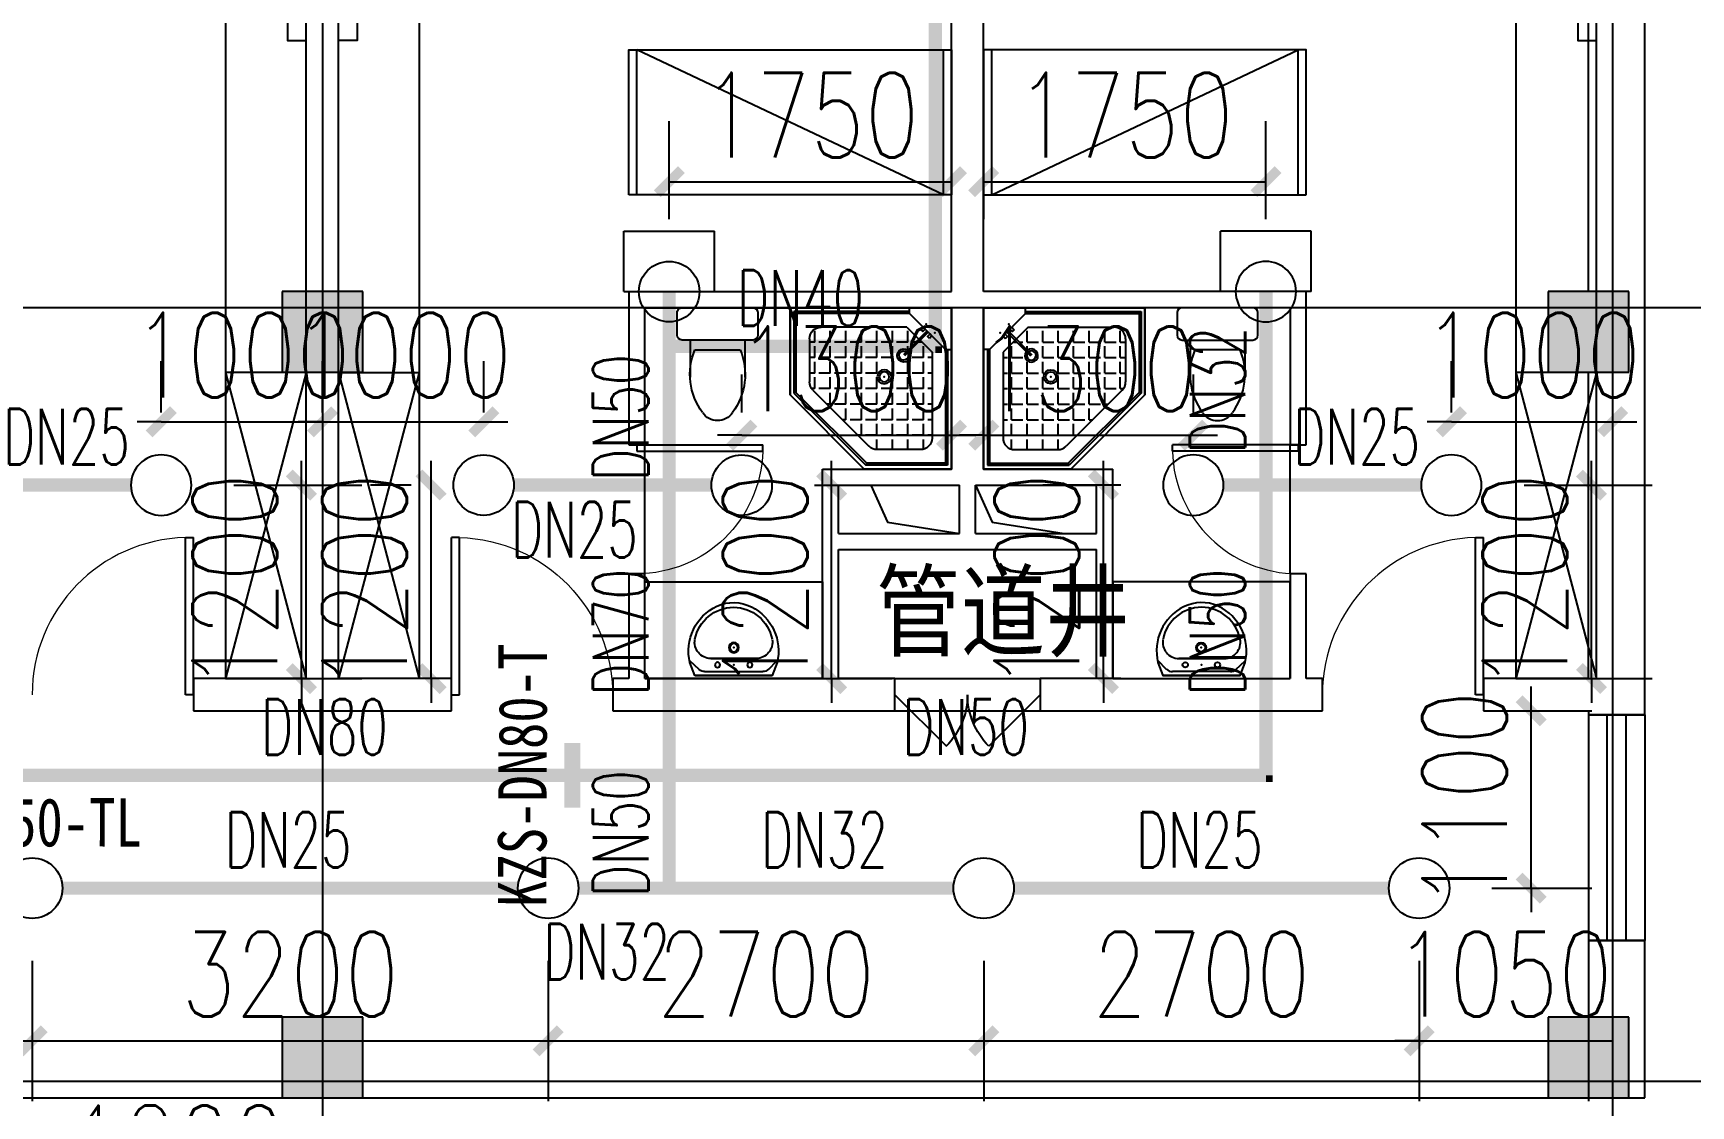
# Model space of a CAD drawing. Extents: x 0 to 2838408, y -923048 to 203859.
# Drawn here: x 2778169 to 2788448, y -341325 to -334672 of the extents above; entities that cross this region are included whole.
import ezdxf
from ezdxf.enums import TextEntityAlignment as Align

# ---------------------------------------------------------------- set-up
doc = ezdxf.new("R2010")
doc.units = 0
doc.header["$LTSCALE"] = 1000
for name, color, linetype in [('A-Fixt', 81, 'Continuous'), ('CLAYER', 7, 'Continuous'), ('COLUMN', 9, 'Continuous'), ('DIM_喷淋', 3, 'Continuous'), ('DOOR_FIRE', 4, 'Continuous'), ('DOTE', 8, 'Continuous'), ('EQUIP_喷头', 7, 'Continuous'), ('fur', 253, 'Continuous'), ('PIPE-喷淋', 6, 'Continuous'), ('PUB_HATCH', 8, 'Continuous'), ('TEXT_喷淋', 7, 'Continuous'), ('TWT_DIM', 3, 'Continuous'), ('WALL', 9, 'Continuous'), ('WINDOW', 4, 'Continuous'), ('XREF', 8, 'Continuous'), ('抗震支吊架', 2, 'Continuous'), ('洁具', 213, 'Continuous')]:
    doc.layers.add(name, color=color, linetype=linetype)
doc.styles.add('_TCH_DIM_T3', font='SIMPLEX', dxfattribs={"width": 0.75, "bigfont": 'HZTXT'})
doc.styles.add('_TWT_PIPEDN', font='SIMPLEX', dxfattribs={"width": 0.8, "height": 2.3, "bigfont": 'HZTXT'})
doc.styles.add('kzcad', font='', dxfattribs={"width": 0.8})
doc.styles.get("Standard").update_dxf_attribs({"font": 'geniso.shx', "bigfont": 'hztxt.shx'})
doc.styles.get('kzcad').set_extended_font_data('SimSun')
doc.dimstyles.new('_TWT_ARCH&&150', dxfattribs={"dimtxt": 525, "dimasz": 150, "dimexe": 375, "dimexo": 450, "dimgap": 150, "dimtad": 1, "dimdec": 0, "dimzin": 0, "dimdsep": 46, "dimtxsty": '_TCH_DIM_T3', "dimblk": 'ARCHTICK', "dimcen": 0.09, "dimclrt": 7, "dimazin": 2, "dimtfac": 1, "dimtdec": 0, "dimtix": 1, "dimtmove": 2, "dimatfit": 3, "dimfxl": 1, "dimtolj": 1, "dimtzin": 0, "dimarcsym": 0})

# ---------------------------------------------------------------- blocks, each defined once
blk = doc.blocks.new('1F平面-CAD导入_dwg_Drawing4_t3_dwg_$plan$00001613-474159-1F-927810-1F')
at = {"layer": '洁具'}
for p, q in [((-30, 250), (-170, 250)), ((-200, 170), (-430, 170)), ((-260, -140), (-260, 140)), ((-200, -170), (-200, -220)), ((-170, -250), (-30, -250))]:
    blk.add_line(p, q, dxfattribs=at)
for points in [[(-200, 220), (-200, 170), (-200, -170), (-430, -170)], [(0, -220), (0, 220)]]:
    blk.add_lwpolyline(points, dxfattribs=at)
for centre, radius, start, end in [((-170, 220), 30, 90, 180), ((-30, 220), 30, 0, 90), ((-413, -227), 398, 67.4505, 126.6381), ((-590, 0), 110, 123.4509, 236.5491), ((-413, 227), 398, 233.3619, 292.5495), ((-170, -220), 30, 180, 270), ((-30, -220), 30, 270, 0)]:
    blk.add_arc(centre, radius, start, end, dxfattribs=at)
blk = doc.blocks.new('$lvtry$00000169')
at = {"color": 0}
for p, q in [((259, -36), (259, 0)), ((259, -36), (36, -259)), ((259, -24), (976, -24)), ((259, -36), (964, -36)), ((964, -36), (976, -24)), ((964, -36), (964, -525)), ((976, -24), (976, -530)), ((276, -120), (120, -276)), ((144, -151), (291, -298)), ((151, -144), (298, -291)), ((270, -213), (270, -143)), ((276, -120), (808, -120)), ((366, -213), (366, -143)), ((462, -213), (462, -143)), ((558, -213), (558, -143)), ((655, -213), (655, -143)), ((751, -213), (751, -143)), ((847, -213), (847, -143)), ((880, -192), (880, -460)), ((36, -259), (0, -259)), ((24, -259), (24, -976)), ((36, -259), (36, -964)), ((120, -276), (120, -808)), ((173, -309), (173, -239)), ((183, -213), (205, -213)), ((220, -213), (243, -213)), ((270, -213), (340, -213)), ((270, -263), (270, -239)), ((366, -213), (436, -213)), ((366, -309), (366, -239)), ((462, -213), (532, -213)), ((462, -309), (462, -239)), ((558, -213), (628, -213)), ((558, -309), (558, -239)), ((655, -213), (725, -213)), ((655, -309), (655, -239)), ((751, -213), (821, -213)), ((751, -309), (751, -239)), ((847, -213), (880, -213)), ((847, -309), (847, -239)), ((120, -309), (147, -309)), ((120, -405), (147, -405)), ((173, -309), (243, -309)), ((173, -405), (173, -335)), ((173, -405), (243, -405)), ((270, -405), (270, -335)), ((270, -405), (340, -405)), ((334, -309), (340, -309)), ((366, -309), (436, -309)), ((366, -405), (366, -335)), ((366, -405), (379, -405)), ((462, -309), (532, -309)), ((462, -405), (462, -335)), ((462, -405), (532, -405)), ((558, -309), (628, -309)), ((558, -405), (558, -335)), ((558, -405), (628, -405)), ((655, -309), (725, -309)), ((655, -405), (655, -335)), ((655, -405), (725, -405)), ((751, -309), (821, -309)), ((751, -405), (751, -335)), ((751, -405), (821, -405)), ((847, -309), (880, -309)), ((847, -405), (847, -335)), ((847, -405), (880, -405)), ((120, -501), (147, -501)), ((173, -501), (173, -431)), ((173, -501), (243, -501)), ((270, -501), (270, -431)), ((270, -501), (340, -501)), ((366, -501), (366, -431)), ((366, -501), (436, -501)), ((462, -501), (462, -431)), ((462, -501), (532, -501)), ((859, -511), (511, -859)), ((558, -501), (558, -431)), ((558, -501), (628, -501)), ((655, -501), (655, -431)), ((655, -501), (725, -501)), ((751, -501), (751, -431)), ((751, -501), (821, -501)), ((847, -501), (847, -431)), ((847, -501), (867, -501)), ((120, -598), (147, -598)), ((173, -598), (173, -528)), ((173, -598), (243, -598)), ((270, -598), (270, -528)), ((270, -598), (340, -598)), ((366, -598), (366, -528)), ((366, -598), (436, -598)), ((462, -598), (462, -528)), ((462, -598), (532, -598)), ((964, -525), (525, -964)), ((976, -530), (530, -976)), ((558, -598), (558, -528)), ((558, -598), (628, -598)), ((655, -598), (655, -528)), ((655, -598), (725, -598)), ((751, -598), (751, -528)), ((751, -598), (773, -598)), ((964, -525), (976, -530)), ((120, -694), (147, -694)), ((173, -694), (173, -624)), ((173, -694), (243, -694)), ((270, -694), (270, -624)), ((270, -694), (340, -694)), ((366, -694), (366, -624)), ((366, -694), (436, -694)), ((462, -694), (462, -624)), ((462, -694), (532, -694)), ((558, -694), (558, -624)), ((558, -694), (628, -694)), ((655, -694), (655, -624)), ((655, -694), (676, -694)), ((120, -790), (147, -790)), ((173, -790), (173, -720)), ((173, -790), (243, -790)), ((173, -878), (173, -816)), ((270, -790), (270, -720)), ((270, -790), (340, -790)), ((270, -880), (270, -816)), ((366, -790), (366, -720)), ((366, -790), (436, -790)), ((366, -880), (366, -816)), ((462, -790), (462, -720)), ((462, -790), (532, -790)), ((462, -880), (462, -816)), ((558, -790), (558, -720)), ((558, -790), (580, -790)), ((192, -880), (460, -880)), ((36, -964), (24, -976)), ((24, -976), (530, -976)), ((36, -964), (525, -964)), ((525, -964), (530, -976))]:
    blk.add_line(p, q, dxfattribs=at)
blk.add_lwpolyline([(0, 0), (0, -1000), (540, -1000), (1000, -540), (1000, 0)], close=True)
for points in [[(0, 0), (0, -1000)], [(0, 0), (1000, 0)], [(1000, 0), (1000, -540)], [(136, -190), (148, -178), (132, -162), (121, -174)], [(190, -136), (178, -148), (162, -132), (174, -121)], [(1000, -540), (540, -1000)], [(0, -1000), (540, -1000)]]:
    blk.add_lwpolyline(points, close=True, dxfattribs=at)
for radius in [43.8, 31.1]:
    blk.add_circle((416, -428), radius, dxfattribs=at)
for centre, radius, start, end in [((808, -192), 72, 0, 90), ((296, -296), 40.6, 142.583, 128.4197), ((296, -296), 28.6, 145.828, 125.6599), ((808, -460), 72, 315, 0), ((192, -808), 72, 180, 270), ((460, -808), 72, 270, 315)]:
    blk.add_arc(centre, radius, start, end, dxfattribs=at)
for p in [(156, -102, 0), (103, -156, 0), (416, -428, 0)]:
    blk.add_point(p, dxfattribs=at)
blk = doc.blocks.new('$lvtry$00000178')
at = {"color": 0}
for p, q in [((-238, 0), (238, 0)), ((-214, -36), (-272, -91)), ((-180, -23), (180, -23)), ((216, -37), (268, -91)), ((-142, -105), (140, -105)), ((140, -105), (-142, -105))]:
    blk.add_line(p, q, dxfattribs=at)
blk.add_lwpolyline([(-104, -430, 0.224698), (110, -425, 0.348046), (269, -79), (239, 0), (-241, 0), (-271, -79, 0.356844)], format="xyb", close=True, dxfattribs=at)
for centre, radius in [((-100, -65), 16.3), ((100, -65), 16.3), ((1, -172), 31.6)]:
    blk.add_circle(centre, radius, dxfattribs=at)
at = {"color": 0, "lineweight": 13}
blk.add_circle((1, -172), 23, dxfattribs=at)
at = {"color": 0}
for centre, radius, start, end in [((-180, -73), 50, 90, 133.181), ((180, -73), 50, 44.5607, 90), ((-142, -205), 100, 90, 190.5602), ((140, -205), 100, 349.4398, 90), ((-1, -179), 243, 190.5602, 349.4398)]:
    blk.add_arc(centre, radius, start, end, dxfattribs=at)
for p in [(0, -65), (1, -172)]:
    blk.add_point(p, dxfattribs=at)
blk = doc.blocks.new('A$C70365C93')
at = {"layer": '洁具'}
blk.add_lwpolyline([(-1900, 2300), (-1900, 1700), (-800, 1700), (-800, 2300)], close=True, dxfattribs=at)
blk.add_blockref('$lvtry$00000178', (-1350, 2280), dxfattribs=at)
at = {"layer": '洁具', "rotation": 180}
blk.add_blockref('$lvtry$00000169', (0, 0), dxfattribs=at)
at = {"layer": '洁具', "extrusion": (0, 0, -1), "xscale": -1, "zscale": -1, "rotation": 90}
blk.add_blockref('1F平面-CAD导入_dwg_Drawing4_t3_dwg_$plan$00001613-474159-1F-927810-1F', (1450, 0), dxfattribs=at)
blk = doc.blocks.new('单人床')
at = {"layer": 'A-Fixt'}
for p, q in [((47774, 13973), (48674, 13973)), ((47774, 12073), (48674, 13973)), ((47774, 12073), (48674, 12073))]:
    blk.add_line(p, q, dxfattribs=at)
blk.add_lwpolyline([(47774, 14023), (48674, 14023), (48674, 12023), (47774, 12023), (47774, 14023)], dxfattribs=at)
blk = doc.blocks.new('宿舍')
at = {"layer": 'A-Fixt'}
for p, q in [((47854, 13802), (48354, 15702)), ((48354, 13802), (47854, 15702)), ((47854, 13802), (48354, 13802))]:
    blk.add_line(p, q, dxfattribs=at)
for points in [[(47854, 8602), (48354, 8602), (48354, 15702), (47854, 15702)], [(47854, 10676), (47970, 10676), (47970, 11743), (47854, 11743)]]:
    blk.add_lwpolyline(points, close=True, dxfattribs=at)
at = {"xscale": -1, "rotation": 90}
blk.add_blockref('单人床', (63677, 60475), dxfattribs=at)
blk = doc.blocks.new('$DorLib2D$00000116')
at = {"color": 0}
for p, q in [((-0.5, 0), (-0.146, 0.354)), ((0.5, 0), (0.146, 0.354))]:
    blk.add_line(p, q, dxfattribs=at)
for centre, start, end in [((-0.5, 0), 0, 45), ((0.5, 0), 135, 180)]:
    blk.add_arc(centre, 0.5, start, end, dxfattribs=at)
blk = doc.blocks.new('$DorLib2D$00000001')
for p, q in [((0.45, 0.975), (0.5, 0.975)), ((0.45, 0), (0.45, 0.975)), ((0.5, 0), (0.5, 0.975)), ((0.5, 0), (0.45, 0))]:
    blk.add_line(p, q)
at = {"lineweight": 13}
blk.add_arc((0.475, 0), 0.975, 91.4693, 180, dxfattribs=at)
blk = doc.blocks.new('$WINLIB2D$00000001')
at = {"color": 0}
for points in [[(-0.5, 0.5), (-0.5, -0.5)], [(-0.5, 0.5), (0.5, 0.5)], [(0.5, -0.5), (0.5, 0.5)], [(0.5, 0.1667), (-0.5, 0.1667)], [(0.5, -0.1667), (-0.5, -0.1667)], [(-0.5, -0.5), (0.5, -0.5)]]:
    blk.add_lwpolyline(points, dxfattribs=at)
blk = doc.blocks.new('2F1')
at = {"layer": 'PUB_HATCH'}
for points in [[(2443666.7, -336275.2), (2443666.7, -336775.2), (2444166.7, -336775.2), (2444166.7, -336275.2)], [(2451516.7, -336275.2), (2451516.7, -336775.2), (2452016.7, -336775.2), (2452016.7, -336275.2)], [(2443666.7, -340775.2), (2443666.7, -341275.2), (2444166.7, -341275.2), (2444166.7, -340775.2)], [(2451516.7, -340775.2), (2451516.7, -341275.2), (2452016.7, -341275.2), (2452016.7, -340775.2)]]:
    blk.add_hatch(color=256, dxfattribs=at).paths.add_polyline_path(points)
for points in [[(2447316.7, -337475.2), (2447420.3, -337705.5), (2447866.7, -337775.2)], [(2447966.7, -337475.2), (2448070.3, -337705.5), (2448516.7, -337775.2)]]:
    blk.add_lwpolyline(points)
at = {"layer": 'COLUMN'}
for p, q in [((2443666.7, -336275.2), (2443666.7, -336775.2)), ((2444166.7, -336275.2), (2443666.7, -336275.2)), ((2444166.7, -336775.2), (2444166.7, -336275.2)), ((2451516.7, -336275.2), (2451516.7, -336775.2)), ((2452016.7, -336275.2), (2451516.7, -336275.2)), ((2452016.7, -336775.2), (2452016.7, -336275.2)), ((2443666.7, -336775.2), (2444166.7, -336775.2)), ((2451516.7, -336775.2), (2452016.7, -336775.2)), ((2443666.7, -340775.2), (2443666.7, -341275.2)), ((2444166.7, -340775.2), (2443666.7, -340775.2)), ((2444166.7, -341275.2), (2444166.7, -340775.2)), ((2451516.7, -340775.2), (2451516.7, -341275.2)), ((2452016.7, -340775.2), (2451516.7, -340775.2)), ((2452016.7, -341275.2), (2452016.7, -340775.2)), ((2443666.7, -341275.2), (2444166.7, -341275.2)), ((2451516.7, -341275.2), (2452016.7, -341275.2))]:
    blk.add_line(p, q, dxfattribs=at)
at = {"layer": 'DOOR_FIRE'}
for p, q in [((2447466.7, -338675.2), (2448366.7, -338675.2)), ((2447466.7, -338875.2), (2448366.7, -338875.2))]:
    blk.add_line(p, q, dxfattribs=at)
at = {"layer": 'DOTE'}
for p, q in [((2443916.7, -327575.2), (2443916.7, -410775.2)), ((2451916.7, -327575.2), (2451916.7, -410775.2)), ((2453916.7, -336375.2), (2343216.7, -336375.2)), ((2453916.7, -341175.2), (2343216.7, -341175.2))]:
    blk.add_line(p, q, dxfattribs=at)
at = {"layer": 'fur'}
blk.add_line((2440116.7, -341275.2), (2451516.7, -341275.2), dxfattribs=at)
at = {"layer": 'WALL'}
for p, q in [((2452116.7, -336525.2), (2452116.7, -331175.2)), ((2447816.7, -336275.2), (2447816.7, -331325.2)), ((2448016.7, -336275.2), (2448016.7, -331325.2)), ((2443816.7, -336275.2), (2443816.7, -331575.2)), ((2444016.7, -336275.2), (2444016.7, -331575.2)), ((2451766.7, -336275.2), (2451766.7, -331575.2)), ((2445816.7, -336275.2), (2447816.7, -336275.2)), ((2445816.7, -336275.2), (2445816.7, -337225.2)), ((2450016.7, -336275.2), (2448016.7, -336275.2)), ((2450016.7, -337225.2), (2450016.7, -336275.2)), ((2445916.7, -336375.2), (2447816.7, -336375.2)), ((2445916.7, -337225.2), (2445916.7, -336375.2)), ((2447816.7, -337375.2), (2447816.7, -336375.2)), ((2448016.7, -337375.2), (2448016.7, -336375.2)), ((2449916.7, -336375.2), (2448016.7, -336375.2)), ((2449916.7, -336375.2), (2449916.7, -337225.2)), ((2452116.7, -338775.2), (2452116.7, -336525.2)), ((2443816.7, -338675.2), (2443816.7, -336775.2)), ((2444016.7, -338675.2), (2444016.7, -336775.2)), ((2451766.7, -338675.2), (2451766.7, -336775.2)), ((2445816.7, -337225.2), (2445916.7, -337225.2)), ((2449916.7, -337225.2), (2450016.7, -337225.2)), ((2447016.7, -337375.2), (2447816.7, -337375.2)), ((2447016.7, -337875.2), (2447016.7, -337375.2)), ((2448016.7, -337375.2), (2448816.7, -337375.2)), ((2448816.7, -337875.2), (2448816.7, -337375.2)), ((2447116.7, -337475.2), (2447866.7, -337475.2)), ((2447116.7, -337775.2), (2447116.7, -337475.2)), ((2447866.7, -337775.2), (2447866.7, -337475.2)), ((2447966.7, -337475.2), (2448716.7, -337475.2)), ((2447966.7, -337775.2), (2447966.7, -337475.2)), ((2448716.7, -337775.2), (2448716.7, -337475.2)), ((2447116.7, -337775.2), (2447866.7, -337775.2)), ((2447966.7, -337775.2), (2448716.7, -337775.2)), ((2447016.7, -338675.2), (2447016.7, -337875.2)), ((2447116.7, -337875.2), (2447916.7, -337875.2)), ((2447116.7, -338675.2), (2447116.7, -337875.2)), ((2447916.7, -337875.2), (2448716.7, -337875.2)), ((2448716.7, -338675.2), (2448716.7, -337875.2)), ((2448816.7, -338675.2), (2448816.7, -337875.2)), ((2445916.7, -338025.2), (2445816.7, -338025.2)), ((2445816.7, -338025.2), (2445816.7, -338675.2)), ((2445916.7, -338675.2), (2445916.7, -338025.2)), ((2450016.7, -338025.2), (2449916.7, -338025.2)), ((2449916.7, -338025.2), (2449916.7, -338675.2)), ((2450016.7, -338675.2), (2450016.7, -338025.2)), ((2443816.7, -338675.2), (2443116.7, -338675.2)), ((2443116.7, -338675.2), (2443116.7, -338875.2)), ((2444716.7, -338675.2), (2444016.7, -338675.2)), ((2444716.7, -338875.2), (2444716.7, -338675.2)), ((2445816.7, -338675.2), (2445716.7, -338675.2)), ((2445716.7, -338675.2), (2445716.7, -338875.2)), ((2445916.7, -338675.2), (2447016.7, -338675.2)), ((2447466.7, -338675.2), (2447116.7, -338675.2)), ((2447466.7, -338875.2), (2447466.7, -338675.2)), ((2448716.7, -338675.2), (2448366.7, -338675.2)), ((2448366.7, -338675.2), (2448366.7, -338875.2)), ((2448816.7, -338675.2), (2449916.7, -338675.2)), ((2450116.7, -338675.2), (2450016.7, -338675.2)), ((2450116.7, -338875.2), (2450116.7, -338675.2)), ((2451766.7, -338675.2), (2451116.7, -338675.2)), ((2451116.7, -338675.2), (2451116.7, -338875.2)), ((2452116.7, -338900.2), (2452116.7, -338775.2)), ((2443116.7, -338875.2), (2443916.7, -338875.2)), ((2443916.7, -338875.2), (2444716.7, -338875.2)), ((2445716.7, -338875.2), (2445816.7, -338875.2)), ((2445816.7, -338875.2), (2447016.7, -338875.2)), ((2447016.7, -338875.2), (2447466.7, -338875.2)), ((2448366.7, -338875.2), (2448816.7, -338875.2)), ((2448816.7, -338875.2), (2450016.7, -338875.2)), ((2450016.7, -338875.2), (2450116.7, -338875.2)), ((2451116.7, -338875.2), (2451766.7, -338875.2)), ((2451766.7, -338875.2), (2451766.7, -338900.2)), ((2451766.7, -338900.2), (2452116.7, -338900.2)), ((2452116.7, -340300.2), (2451766.7, -340300.2)), ((2451766.7, -340300.2), (2451766.7, -340775.2)), ((2452116.7, -341275.2), (2452116.7, -340300.2)), ((2452016.7, -341275.2), (2452116.7, -341275.2))]:
    blk.add_line(p, q, dxfattribs=at)
at = {"layer": 'WINDOW'}
for p, q in [((2445916.7, -338025.2), (2445916.7, -337225.2)), ((2449916.7, -338025.2), (2449916.7, -337225.2))]:
    blk.add_line(p, q, dxfattribs=at)
at = {"rotation": 180}
for name, p in [('宿舍', (2491670.6, -322973.6)), ('宿舍', (2499670.6, -322973.6)), ('A$C70365C93', (2448016.7, -336375.2))]:
    blk.add_blockref(name, p, dxfattribs=at)
at = {"xscale": -1, "rotation": 180}
for name, p in [('宿舍', (2396162.9, -322973.6)), ('A$C70365C93', (2447816.7, -336375.2))]:
    blk.add_blockref(name, p, dxfattribs=at)
at = {"layer": 'DOOR_FIRE', "xscale": 900, "yscale": -900, "zscale": 200}
blk.add_blockref('$DorLib2D$00000116', (2447916.7, -338775.2), dxfattribs=at)
at = {"layer": 'WINDOW'}
for name, p, xscale, yscale, zscale, rotation in [('$DorLib2D$00000001', (2445866.7, -337625.2), 800, -800, 800, 90), ('$DorLib2D$00000001', (2449966.7, -337625.2), 800, 800, 800, 90), ('$WINLIB2D$00000001', (2451941.7, -339600.2), -1400, -350, -1400, 90.00000000000551)]:
    blk.add_blockref(name, p, dxfattribs=dict(at, xscale=xscale, yscale=yscale, zscale=zscale, rotation=rotation))
at = {"layer": 'WINDOW', "yscale": 1000}
for p, xscale, zscale in [((2442616.7, -338775.2), 1000, 1000), ((2445216.7, -338775.2), -1000, -1000), ((2450616.7, -338775.2), 1000, 1000)]:
    blk.add_blockref('$DorLib2D$00000001', p, dxfattribs=dict(at, xscale=xscale, zscale=zscale))
at = {"layer": 'CLAYER'}
blk.add_text('管道井', height=525, dxfattribs=at).set_placement((2447349.1, -338538.2))
blk = doc.blocks.new('_ArchTick')
at = {"color": 0, "linetype": 'ByBlock', "const_width": 0.4}
blk.add_lwpolyline([(-0.5, -0.5), (0.5, 0.5)], dxfattribs=at)
blk = doc.blocks.new('*D1792')
at = {"layer": 'Defpoints', "color": 0, "linetype": 'ByBlock', "transparency": 16777216}
for p in [(2779963, -337082), (2778963, -337475), (2779963, -337475)]:
    blk.add_point(p, dxfattribs=at)
at = {"layer": 'TWT_DIM', "color": 0, "linetype": 'ByBlock', "lineweight": -2, "transparency": 16777216}
for p, q in [((2778963, -337025), (2778963, -336707)), ((2779963, -337025), (2779963, -336707)), ((2778963, -337082), (2778813, -337082)), ((2778963, -337082), (2779963, -337082)), ((2779963, -337082), (2780113, -337082))]:
    blk.add_line(p, q, dxfattribs=at)
at = {"layer": 'TWT_DIM', "color": 0, "linetype": 'ByBlock', "lineweight": -2, "transparency": 16777216, "xscale": 150, "yscale": 150, "zscale": 150}
blk.add_blockref('_ArchTick', (2778963, -337082), dxfattribs=at)
at = {"layer": 'TWT_DIM', "color": 0, "linetype": 'ByBlock', "lineweight": -2, "transparency": 16777216, "xscale": 150, "yscale": 150, "zscale": 150, "rotation": 180}
blk.add_blockref('_ArchTick', (2779963, -337082), dxfattribs=at)
at = {"layer": 'TWT_DIM', "color": 7, "linetype": 'ByBlock', "transparency": 16777216, "insert": (2779463, -336669), "char_height": 525, "attachment_point": 5, "style": '_TCH_DIM_T3'}
blk.add_mtext('\\A1;1000', dxfattribs=at)
blk = doc.blocks.new('*D1794')
at = {"layer": 'Defpoints', "color": 0, "linetype": 'ByBlock', "transparency": 16777216}
for p in [(2778963, -337475), (2779832, -337475), (2778963, -338675)]:
    blk.add_point(p, dxfattribs=at)
at = {"layer": 'TWT_DIM', "color": 0, "linetype": 'ByBlock', "lineweight": -2, "transparency": 16777216}
for p, q in [((2779832, -337475), (2779832, -337325)), ((2779413, -337475), (2780207, -337475)), ((2779832, -338675), (2779832, -337475)), ((2779413, -338675), (2780207, -338675)), ((2779832, -338675), (2779832, -338825))]:
    blk.add_line(p, q, dxfattribs=at)
at = {"layer": 'TWT_DIM', "color": 0, "linetype": 'ByBlock', "lineweight": -2, "transparency": 16777216, "xscale": 150, "yscale": 150, "zscale": 150}
for p, rotation in [((2779832, -337475), 270), ((2779832, -338675), 90)]:
    blk.add_blockref('_ArchTick', p, dxfattribs=dict(at, rotation=rotation))
at = {"layer": 'TWT_DIM', "color": 7, "linetype": 'ByBlock', "transparency": 16777216, "insert": (2779419, -338075), "char_height": 525, "attachment_point": 5, "rotation": 90, "style": '_TCH_DIM_T3'}
blk.add_mtext('\\A1;1200', dxfattribs=at)
blk = doc.blocks.new('*D1804')
at = {"layer": 'Defpoints', "color": 0, "linetype": 'ByBlock', "transparency": 16777216}
for p in [(2785363, -337165), (2784063, -337475), (2785363, -337475)]:
    blk.add_point(p, dxfattribs=at)
at = {"layer": 'TWT_DIM', "color": 0, "linetype": 'ByBlock', "lineweight": -2, "transparency": 16777216}
for p, q in [((2784063, -337025), (2784063, -336790)), ((2785363, -337025), (2785363, -336790)), ((2784063, -337165), (2783913, -337165)), ((2784063, -337165), (2785363, -337165)), ((2785363, -337165), (2785513, -337165))]:
    blk.add_line(p, q, dxfattribs=at)
at = {"layer": 'TWT_DIM', "color": 0, "linetype": 'ByBlock', "lineweight": -2, "transparency": 16777216, "xscale": 150, "yscale": 150, "zscale": 150}
blk.add_blockref('_ArchTick', (2784063, -337165), dxfattribs=at)
at = {"layer": 'TWT_DIM', "color": 0, "linetype": 'ByBlock', "lineweight": -2, "transparency": 16777216, "xscale": 150, "yscale": 150, "zscale": 150, "rotation": 180}
blk.add_blockref('_ArchTick', (2785363, -337165), dxfattribs=at)
at = {"layer": 'TWT_DIM', "color": 7, "linetype": 'ByBlock', "transparency": 16777216, "insert": (2784713, -336753), "char_height": 525, "attachment_point": 5, "style": '_TCH_DIM_T3'}
blk.add_mtext('\\A1;1300', dxfattribs=at)
blk = doc.blocks.new('*D1805')
at = {"layer": 'Defpoints', "color": 0, "linetype": 'ByBlock', "transparency": 16777216}
for p in [(2783863, -337165), (2782563, -337475), (2783863, -337475)]:
    blk.add_point(p, dxfattribs=at)
at = {"layer": 'TWT_DIM', "color": 0, "linetype": 'ByBlock', "lineweight": -2, "transparency": 16777216}
for p, q in [((2782563, -337025), (2782563, -336790)), ((2783863, -337025), (2783863, -336790)), ((2782563, -337165), (2782413, -337165)), ((2782563, -337165), (2783863, -337165)), ((2783863, -337165), (2784013, -337165))]:
    blk.add_line(p, q, dxfattribs=at)
at = {"layer": 'TWT_DIM', "color": 0, "linetype": 'ByBlock', "lineweight": -2, "transparency": 16777216, "xscale": 150, "yscale": 150, "zscale": 150}
blk.add_blockref('_ArchTick', (2782563, -337165), dxfattribs=at)
at = {"layer": 'TWT_DIM', "color": 0, "linetype": 'ByBlock', "lineweight": -2, "transparency": 16777216, "xscale": 150, "yscale": 150, "zscale": 150, "rotation": 180}
blk.add_blockref('_ArchTick', (2783863, -337165), dxfattribs=at)
at = {"layer": 'TWT_DIM', "color": 7, "linetype": 'ByBlock', "transparency": 16777216, "insert": (2783213, -336753), "char_height": 525, "attachment_point": 5, "style": '_TCH_DIM_T3'}
blk.add_mtext('\\A1;1300', dxfattribs=at)
blk = doc.blocks.new('*D1808')
at = {"layer": 'Defpoints', "color": 0, "linetype": 'ByBlock', "transparency": 16777216}
for p in [(2785813, -335593), (2784063, -336275), (2785813, -336275)]:
    blk.add_point(p, dxfattribs=at)
at = {"layer": 'TWT_DIM', "color": 0, "linetype": 'ByBlock', "lineweight": -2, "transparency": 16777216}
for p, q in [((2784063, -335825), (2784063, -335218)), ((2785813, -335825), (2785813, -335218)), ((2784063, -335593), (2785813, -335593))]:
    blk.add_line(p, q, dxfattribs=at)
at = {"layer": 'TWT_DIM', "color": 0, "linetype": 'ByBlock', "lineweight": -2, "transparency": 16777216, "xscale": 150, "yscale": 150, "zscale": 150, "rotation": 180}
blk.add_blockref('_ArchTick', (2784063, -335593), dxfattribs=at)
at = {"layer": 'TWT_DIM', "color": 0, "linetype": 'ByBlock', "lineweight": -2, "transparency": 16777216, "xscale": 150, "yscale": 150, "zscale": 150}
blk.add_blockref('_ArchTick', (2785813, -335593), dxfattribs=at)
at = {"layer": 'TWT_DIM', "color": 7, "linetype": 'ByBlock', "transparency": 16777216, "insert": (2784938, -335180), "char_height": 525, "attachment_point": 5, "style": '_TCH_DIM_T3'}
blk.add_mtext('\\A1;1750', dxfattribs=at)
blk = doc.blocks.new('*D1809')
at = {"layer": 'Defpoints', "color": 0, "linetype": 'ByBlock', "transparency": 16777216}
for p in [(2787963, -337082), (2786963, -337475), (2787963, -337475)]:
    blk.add_point(p, dxfattribs=at)
at = {"layer": 'TWT_DIM', "color": 0, "linetype": 'ByBlock', "lineweight": -2, "transparency": 16777216}
for p, q in [((2786963, -337025), (2786963, -336707)), ((2787963, -337025), (2787963, -336707)), ((2786963, -337082), (2786813, -337082)), ((2786963, -337082), (2787963, -337082)), ((2787963, -337082), (2788113, -337082))]:
    blk.add_line(p, q, dxfattribs=at)
at = {"layer": 'TWT_DIM', "color": 0, "linetype": 'ByBlock', "lineweight": -2, "transparency": 16777216, "xscale": 150, "yscale": 150, "zscale": 150}
blk.add_blockref('_ArchTick', (2786963, -337082), dxfattribs=at)
at = {"layer": 'TWT_DIM', "color": 0, "linetype": 'ByBlock', "lineweight": -2, "transparency": 16777216, "xscale": 150, "yscale": 150, "zscale": 150, "rotation": 180}
blk.add_blockref('_ArchTick', (2787963, -337082), dxfattribs=at)
at = {"layer": 'TWT_DIM', "color": 7, "linetype": 'ByBlock', "transparency": 16777216, "insert": (2787463, -336669), "char_height": 525, "attachment_point": 5, "style": '_TCH_DIM_T3'}
blk.add_mtext('\\A1;1000', dxfattribs=at)
blk = doc.blocks.new('*D1810')
at = {"layer": 'Defpoints', "color": 0, "linetype": 'ByBlock', "transparency": 16777216}
for p in [(2784805, -337475), (2785363, -337475), (2785363, -338675)]:
    blk.add_point(p, dxfattribs=at)
at = {"layer": 'TWT_DIM', "color": 0, "linetype": 'ByBlock', "lineweight": -2, "transparency": 16777216}
for p, q in [((2784805, -337475), (2784805, -337325)), ((2784913, -337475), (2784430, -337475)), ((2784805, -338675), (2784805, -337475)), ((2784913, -338675), (2784430, -338675)), ((2784805, -338675), (2784805, -338825))]:
    blk.add_line(p, q, dxfattribs=at)
at = {"layer": 'TWT_DIM', "color": 0, "linetype": 'ByBlock', "lineweight": -2, "transparency": 16777216, "xscale": 150, "yscale": 150, "zscale": 150}
for p, rotation in [((2784805, -337475), 270), ((2784805, -338675), 90)]:
    blk.add_blockref('_ArchTick', p, dxfattribs=dict(at, rotation=rotation))
at = {"layer": 'TWT_DIM', "color": 7, "linetype": 'ByBlock', "transparency": 16777216, "insert": (2784392, -338075), "char_height": 525, "attachment_point": 5, "rotation": 90, "style": '_TCH_DIM_T3'}
blk.add_mtext('\\A1;1200', dxfattribs=at)
blk = doc.blocks.new('*D1811')
at = {"layer": 'Defpoints', "color": 0, "linetype": 'ByBlock', "transparency": 16777216}
for p in [(2786963, -337475), (2787832, -337475), (2786963, -338675)]:
    blk.add_point(p, dxfattribs=at)
at = {"layer": 'TWT_DIM', "color": 0, "linetype": 'ByBlock', "lineweight": -2, "transparency": 16777216}
for p, q in [((2787832, -337475), (2787832, -337325)), ((2787413, -337475), (2788207, -337475)), ((2787832, -338675), (2787832, -337475)), ((2787413, -338675), (2788207, -338675)), ((2787832, -338675), (2787832, -338825))]:
    blk.add_line(p, q, dxfattribs=at)
at = {"layer": 'TWT_DIM', "color": 0, "linetype": 'ByBlock', "lineweight": -2, "transparency": 16777216, "xscale": 150, "yscale": 150, "zscale": 150}
for p, rotation in [((2787832, -337475), 270), ((2787832, -338675), 90)]:
    blk.add_blockref('_ArchTick', p, dxfattribs=dict(at, rotation=rotation))
at = {"layer": 'TWT_DIM', "color": 7, "linetype": 'ByBlock', "transparency": 16777216, "insert": (2787419, -338075), "char_height": 525, "attachment_point": 5, "rotation": 90, "style": '_TCH_DIM_T3'}
blk.add_mtext('\\A1;1200', dxfattribs=at)
blk = doc.blocks.new('*D1812')
at = {"layer": 'Defpoints', "color": 0, "linetype": 'ByBlock', "transparency": 16777216}
for p in [(2783863, -335593), (2782113, -336275), (2783863, -336275)]:
    blk.add_point(p, dxfattribs=at)
at = {"layer": 'TWT_DIM', "color": 0, "linetype": 'ByBlock', "lineweight": -2, "transparency": 16777216}
for p, q in [((2782113, -335825), (2782113, -335218)), ((2783863, -335825), (2783863, -335218)), ((2782113, -335593), (2783863, -335593))]:
    blk.add_line(p, q, dxfattribs=at)
at = {"layer": 'TWT_DIM', "color": 0, "linetype": 'ByBlock', "lineweight": -2, "transparency": 16777216, "xscale": 150, "yscale": 150, "zscale": 150, "rotation": 180}
blk.add_blockref('_ArchTick', (2782113, -335593), dxfattribs=at)
at = {"layer": 'TWT_DIM', "color": 0, "linetype": 'ByBlock', "lineweight": -2, "transparency": 16777216, "xscale": 150, "yscale": 150, "zscale": 150}
blk.add_blockref('_ArchTick', (2783863, -335593), dxfattribs=at)
at = {"layer": 'TWT_DIM', "color": 7, "linetype": 'ByBlock', "transparency": 16777216, "insert": (2782988, -335180), "char_height": 525, "attachment_point": 5, "style": '_TCH_DIM_T3'}
blk.add_mtext('\\A1;1750', dxfattribs=at)
blk = doc.blocks.new('*D1813')
at = {"layer": 'Defpoints', "color": 0, "linetype": 'ByBlock', "transparency": 16777216}
for p in [(2780963, -337082), (2779963, -337475), (2780963, -337475)]:
    blk.add_point(p, dxfattribs=at)
at = {"layer": 'TWT_DIM', "color": 0, "linetype": 'ByBlock', "lineweight": -2, "transparency": 16777216}
for p, q in [((2779963, -337025), (2779963, -336707)), ((2780963, -337025), (2780963, -336707)), ((2779963, -337082), (2779813, -337082)), ((2779963, -337082), (2780963, -337082)), ((2780963, -337082), (2781113, -337082))]:
    blk.add_line(p, q, dxfattribs=at)
at = {"layer": 'TWT_DIM', "color": 0, "linetype": 'ByBlock', "lineweight": -2, "transparency": 16777216, "xscale": 150, "yscale": 150, "zscale": 150}
blk.add_blockref('_ArchTick', (2779963, -337082), dxfattribs=at)
at = {"layer": 'TWT_DIM', "color": 0, "linetype": 'ByBlock', "lineweight": -2, "transparency": 16777216, "xscale": 150, "yscale": 150, "zscale": 150, "rotation": 180}
blk.add_blockref('_ArchTick', (2780963, -337082), dxfattribs=at)
at = {"layer": 'TWT_DIM', "color": 7, "linetype": 'ByBlock', "transparency": 16777216, "insert": (2780463, -336669), "char_height": 525, "attachment_point": 5, "style": '_TCH_DIM_T3'}
blk.add_mtext('\\A1;1000', dxfattribs=at)
blk = doc.blocks.new('*D1814')
at = {"layer": 'Defpoints', "color": 0, "linetype": 'ByBlock', "transparency": 16777216}
for p in [(2782563, -337475), (2783120, -337475), (2782563, -338675)]:
    blk.add_point(p, dxfattribs=at)
at = {"layer": 'TWT_DIM', "color": 0, "linetype": 'ByBlock', "lineweight": -2, "transparency": 16777216}
for p, q in [((2783120, -337475), (2783120, -337325)), ((2783013, -337475), (2783495, -337475)), ((2783120, -338675), (2783120, -337475)), ((2783013, -338675), (2783495, -338675)), ((2783120, -338675), (2783120, -338825))]:
    blk.add_line(p, q, dxfattribs=at)
at = {"layer": 'TWT_DIM', "color": 0, "linetype": 'ByBlock', "lineweight": -2, "transparency": 16777216, "xscale": 150, "yscale": 150, "zscale": 150}
for p, rotation in [((2783120, -337475), 270), ((2783120, -338675), 90)]:
    blk.add_blockref('_ArchTick', p, dxfattribs=dict(at, rotation=rotation))
at = {"layer": 'TWT_DIM', "color": 7, "linetype": 'ByBlock', "transparency": 16777216, "insert": (2782708, -338075), "char_height": 525, "attachment_point": 5, "rotation": 90, "style": '_TCH_DIM_T3'}
blk.add_mtext('\\A1;1200', dxfattribs=at)
blk = doc.blocks.new('*D1815')
at = {"layer": 'Defpoints', "color": 0, "linetype": 'ByBlock', "transparency": 16777216}
for p in [(2780636, -337475), (2780963, -337475), (2780963, -338675)]:
    blk.add_point(p, dxfattribs=at)
at = {"layer": 'TWT_DIM', "color": 0, "linetype": 'ByBlock', "lineweight": -2, "transparency": 16777216}
for p, q in [((2780636, -337475), (2780636, -337325)), ((2780513, -337475), (2780261, -337475)), ((2780636, -338675), (2780636, -337475)), ((2780513, -338675), (2780261, -338675)), ((2780636, -338675), (2780636, -338825))]:
    blk.add_line(p, q, dxfattribs=at)
at = {"layer": 'TWT_DIM', "color": 0, "linetype": 'ByBlock', "lineweight": -2, "transparency": 16777216, "xscale": 150, "yscale": 150, "zscale": 150}
for p, rotation in [((2780636, -337475), 270), ((2780636, -338675), 90)]:
    blk.add_blockref('_ArchTick', p, dxfattribs=dict(at, rotation=rotation))
at = {"layer": 'TWT_DIM', "color": 7, "linetype": 'ByBlock', "transparency": 16777216, "insert": (2780224, -338075), "char_height": 525, "attachment_point": 5, "rotation": 90, "style": '_TCH_DIM_T3'}
blk.add_mtext('\\A1;1200', dxfattribs=at)
blk = doc.blocks.new('*D2002')
at = {"layer": 'Defpoints', "color": 0, "linetype": 'ByBlock', "transparency": 16777216}
for p in [(2786763, -338875), (2787458, -338875), (2786763, -339975)]:
    blk.add_point(p, dxfattribs=at)
at = {"layer": 'TWT_DIM', "color": 0, "linetype": 'ByBlock', "lineweight": -2, "transparency": 16777216}
for p, q in [((2787458, -338875), (2787458, -338725)), ((2787213, -338875), (2787833, -338875)), ((2787458, -339975), (2787458, -338875)), ((2787213, -339975), (2787833, -339975)), ((2787458, -339975), (2787458, -340125))]:
    blk.add_line(p, q, dxfattribs=at)
at = {"layer": 'TWT_DIM', "color": 0, "linetype": 'ByBlock', "lineweight": -2, "transparency": 16777216, "xscale": 150, "yscale": 150, "zscale": 150}
for p, rotation in [((2787458, -338875), 270), ((2787458, -339975), 90)]:
    blk.add_blockref('_ArchTick', p, dxfattribs=dict(at, rotation=rotation))
at = {"layer": 'TWT_DIM', "color": 7, "linetype": 'ByBlock', "transparency": 16777216, "insert": (2787045, -339425), "char_height": 525, "attachment_point": 5, "rotation": 90, "style": '_TCH_DIM_T3'}
blk.add_mtext('\\A1;1100', dxfattribs=at)
blk = doc.blocks.new('*D2003')
at = {"layer": 'Defpoints', "color": 0, "linetype": 'ByBlock', "transparency": 16777216}
for p in [(2786763, -339975), (2787813, -339975), (2787813, -340922)]:
    blk.add_point(p, dxfattribs=at)
at = {"layer": 'DIM_喷淋', "color": 0, "linetype": 'ByBlock', "lineweight": -2, "transparency": 16777216}
for p, q in [((2786763, -340425), (2786763, -341297)), ((2787813, -340425), (2787813, -341297)), ((2786763, -340922), (2786613, -340922)), ((2786763, -340922), (2787813, -340922)), ((2787813, -340922), (2787963, -340922))]:
    blk.add_line(p, q, dxfattribs=at)
at = {"layer": 'DIM_喷淋', "color": 0, "linetype": 'ByBlock', "lineweight": -2, "transparency": 16777216, "xscale": 150, "yscale": 150, "zscale": 150}
blk.add_blockref('_ArchTick', (2786763, -340922), dxfattribs=at)
at = {"layer": 'DIM_喷淋', "color": 0, "linetype": 'ByBlock', "lineweight": -2, "transparency": 16777216, "xscale": 150, "yscale": 150, "zscale": 150, "rotation": 180}
blk.add_blockref('_ArchTick', (2787813, -340922), dxfattribs=at)
at = {"layer": 'DIM_喷淋', "color": 7, "linetype": 'ByBlock', "transparency": 16777216, "insert": (2787288, -340509), "char_height": 525, "attachment_point": 5, "style": '_TCH_DIM_T3'}
blk.add_mtext('\\A1;1050', dxfattribs=at)
blk = doc.blocks.new('*D2004')
at = {"layer": 'Defpoints', "color": 0, "linetype": 'ByBlock', "transparency": 16777216}
for p in [(2784063, -339975), (2786763, -339975), (2786763, -340922)]:
    blk.add_point(p, dxfattribs=at)
at = {"layer": 'DIM_喷淋', "color": 0, "linetype": 'ByBlock', "lineweight": -2, "transparency": 16777216}
for p, q in [((2784063, -340425), (2784063, -341297)), ((2786763, -340425), (2786763, -341297)), ((2784063, -340922), (2786763, -340922))]:
    blk.add_line(p, q, dxfattribs=at)
at = {"layer": 'DIM_喷淋', "color": 0, "linetype": 'ByBlock', "lineweight": -2, "transparency": 16777216, "xscale": 150, "yscale": 150, "zscale": 150, "rotation": 180}
blk.add_blockref('_ArchTick', (2784063, -340922), dxfattribs=at)
at = {"layer": 'DIM_喷淋', "color": 0, "linetype": 'ByBlock', "lineweight": -2, "transparency": 16777216, "xscale": 150, "yscale": 150, "zscale": 150}
blk.add_blockref('_ArchTick', (2786763, -340922), dxfattribs=at)
at = {"layer": 'DIM_喷淋', "color": 7, "linetype": 'ByBlock', "transparency": 16777216, "insert": (2785413, -340509), "char_height": 525, "attachment_point": 5, "style": '_TCH_DIM_T3'}
blk.add_mtext('\\A1;2700', dxfattribs=at)
blk = doc.blocks.new('*D2005')
at = {"layer": 'Defpoints', "color": 0, "linetype": 'ByBlock', "transparency": 16777216}
for p in [(2781363, -339975), (2784063, -339975), (2784063, -340922)]:
    blk.add_point(p, dxfattribs=at)
at = {"layer": 'DIM_喷淋', "color": 0, "linetype": 'ByBlock', "lineweight": -2, "transparency": 16777216}
for p, q in [((2781363, -340425), (2781363, -341297)), ((2784063, -340425), (2784063, -341297)), ((2781363, -340922), (2784063, -340922))]:
    blk.add_line(p, q, dxfattribs=at)
at = {"layer": 'DIM_喷淋', "color": 0, "linetype": 'ByBlock', "lineweight": -2, "transparency": 16777216, "xscale": 150, "yscale": 150, "zscale": 150, "rotation": 180}
blk.add_blockref('_ArchTick', (2781363, -340922), dxfattribs=at)
at = {"layer": 'DIM_喷淋', "color": 0, "linetype": 'ByBlock', "lineweight": -2, "transparency": 16777216, "xscale": 150, "yscale": 150, "zscale": 150}
blk.add_blockref('_ArchTick', (2784063, -340922), dxfattribs=at)
at = {"layer": 'DIM_喷淋', "color": 7, "linetype": 'ByBlock', "transparency": 16777216, "insert": (2782713, -340509), "char_height": 525, "attachment_point": 5, "style": '_TCH_DIM_T3'}
blk.add_mtext('\\A1;2700', dxfattribs=at)
blk = doc.blocks.new('*D2006')
at = {"layer": 'Defpoints', "color": 0, "linetype": 'ByBlock', "transparency": 16777216}
for p in [(2778163, -339975), (2781363, -339975), (2781363, -340922)]:
    blk.add_point(p, dxfattribs=at)
at = {"layer": 'DIM_喷淋', "color": 0, "linetype": 'ByBlock', "lineweight": -2, "transparency": 16777216}
for p, q in [((2778163, -340425), (2778163, -341297)), ((2781363, -340425), (2781363, -341297)), ((2778163, -340922), (2781363, -340922))]:
    blk.add_line(p, q, dxfattribs=at)
at = {"layer": 'DIM_喷淋', "color": 0, "linetype": 'ByBlock', "lineweight": -2, "transparency": 16777216, "xscale": 150, "yscale": 150, "zscale": 150, "rotation": 180}
blk.add_blockref('_ArchTick', (2778163, -340922), dxfattribs=at)
at = {"layer": 'DIM_喷淋', "color": 0, "linetype": 'ByBlock', "lineweight": -2, "transparency": 16777216, "xscale": 150, "yscale": 150, "zscale": 150}
blk.add_blockref('_ArchTick', (2781363, -340922), dxfattribs=at)
at = {"layer": 'DIM_喷淋', "color": 7, "linetype": 'ByBlock', "transparency": 16777216, "insert": (2779763, -340509), "char_height": 525, "attachment_point": 5, "style": '_TCH_DIM_T3'}
blk.add_mtext('\\A1;3200', dxfattribs=at)
blk = doc.blocks.new('*D2007')
at = {"layer": 'Defpoints', "color": 0, "linetype": 'ByBlock', "transparency": 16777216}
for p in [(2774863, -339975), (2778163, -339975), (2778163, -340922)]:
    blk.add_point(p, dxfattribs=at)
at = {"layer": 'DIM_喷淋', "color": 0, "linetype": 'ByBlock', "lineweight": -2, "transparency": 16777216}
for p, q in [((2774863, -340425), (2774863, -341297)), ((2778163, -340425), (2778163, -341297)), ((2774863, -340922), (2778163, -340922))]:
    blk.add_line(p, q, dxfattribs=at)
at = {"layer": 'DIM_喷淋', "color": 0, "linetype": 'ByBlock', "lineweight": -2, "transparency": 16777216, "xscale": 150, "yscale": 150, "zscale": 150, "rotation": 180}
blk.add_blockref('_ArchTick', (2774863, -340922), dxfattribs=at)
at = {"layer": 'DIM_喷淋', "color": 0, "linetype": 'ByBlock', "lineweight": -2, "transparency": 16777216, "xscale": 150, "yscale": 150, "zscale": 150}
blk.add_blockref('_ArchTick', (2778163, -340922), dxfattribs=at)
at = {"layer": 'DIM_喷淋', "color": 7, "linetype": 'ByBlock', "transparency": 16777216, "insert": (2776513, -340509), "char_height": 525, "attachment_point": 5, "style": '_TCH_DIM_T3'}
blk.add_mtext('\\A1;3300', dxfattribs=at)
blk = doc.blocks.new('*D2070')
at = {"layer": 'Defpoints', "color": 0, "linetype": 'ByBlock', "transparency": 16777216}
for p in [(2779663, -341999), (2778463, -342325), (2779663, -342325)]:
    blk.add_point(p, dxfattribs=at)
at = {"layer": 'TWT_DIM', "color": 0, "linetype": 'ByBlock', "lineweight": -2, "transparency": 16777216}
for p, q in [((2778463, -341875), (2778463, -341624)), ((2779663, -341875), (2779663, -341624)), ((2778463, -341999), (2778313, -341999)), ((2778463, -341999), (2779663, -341999)), ((2779663, -341999), (2779813, -341999))]:
    blk.add_line(p, q, dxfattribs=at)
at = {"layer": 'TWT_DIM', "color": 0, "linetype": 'ByBlock', "lineweight": -2, "transparency": 16777216, "xscale": 150, "yscale": 150, "zscale": 150}
blk.add_blockref('_ArchTick', (2778463, -341999), dxfattribs=at)
at = {"layer": 'TWT_DIM', "color": 0, "linetype": 'ByBlock', "lineweight": -2, "transparency": 16777216, "xscale": 150, "yscale": 150, "zscale": 150, "rotation": 180}
blk.add_blockref('_ArchTick', (2779663, -341999), dxfattribs=at)
at = {"layer": 'TWT_DIM', "color": 7, "linetype": 'ByBlock', "transparency": 16777216, "insert": (2779063, -341586), "char_height": 525, "attachment_point": 5, "style": '_TCH_DIM_T3'}
blk.add_mtext('\\A1;1200', dxfattribs=at)
blk = doc.blocks.new('$TwtSys$00000125')
blk.add_circle((0, 0, 0), 1)
blk = doc.blocks.new('$TwtSys$00000131')
for p, q in [((-1.5, 0), (-1.5, 2)), ((-1.5, 2), (1.5, 2)), ((1.5, 0, 0), (1.5, 2, 0)), ((-1.5, 0), (-1, 0)), ((1, 0, 0), (1.5, 0, 0))]:
    blk.add_line(p, q)
blk.add_circle((0, 0), 1)

msp = doc.modelspace()

# ---------------------------------------------------------------- hatches: boundary and pattern name
at = {"layer": 'PIPE-喷淋', "linetype": 'ByBlock'}
for points in [[(2783762.5, -336614.7), (2783762.5, -336655.9), (2783803.8, -336655.9)], [(2783762.5, -336614.7), (2783803.8, -336614.7), (2783803.8, -336655.9)], [(2785812.5, -339275.2), (2785812.5, -339316.5), (2785853.8, -339316.5)], [(2785812.5, -339275.2), (2785853.8, -339275.2), (2785853.8, -339316.5)]]:
    msp.add_hatch(color=256, dxfattribs=at).paths.add_polyline_path(points)

# ---------------------------------------------------------------- linework, layer by layer
at = {"layer": 'PIPE-喷淋', "linetype": 'ByBlock', "ltscale": 1.5, "const_width": 82.5}
for points in [[(2783762.5, -336614.7), (2783762.5, -331425.2)], [(2782112.5, -336275.2), (2782112.5, -336614.7)], [(2785812.5, -336275.2), (2785812.5, -337475.2)], [(2782112.5, -336614.7), (2783762.5, -336614.7)], [(2782112.5, -336614.7), (2782112.5, -337475.2)], [(2777812.5, -337475.2), (2778775, -337475.2)], [(2781150, -337475.2), (2782112.5, -337475.2)], [(2782112.5, -337475.2), (2782112.5, -339275.2)], [(2782112.5, -337475.2), (2782375, -337475.2)], [(2785550, -337475.2), (2785812.5, -337475.2)], [(2785812.5, -337475.2), (2786775, -337475.2)], [(2785812.5, -337475.2), (2785812.5, -339275.2)], [(2777862.5, -339275.2), (2782112.5, -339275.2)], [(2782112.5, -339975.2), (2782112.5, -339275.2)], [(2782112.5, -339275.2), (2785812.5, -339275.2)], [(2778350, -339975.2), (2781175, -339975.2)], [(2781550, -339975.2), (2782112.5, -339975.2)], [(2782112.5, -339975.2), (2783875, -339975.2)], [(2784250, -339975.2), (2786575, -339975.2)]]:
    msp.add_lwpolyline(points, dxfattribs=at)
at = {"layer": '抗震支吊架', "color": 4, "const_width": 100}
msp.add_lwpolyline([(2781512.5, -339475.2), (2781512.5, -339075.2)], dxfattribs=at)

# ---------------------------------------------------------------- block references
at = {"layer": 'EQUIP_喷头', "linetype": 'ByBlock', "xscale": 187.5, "yscale": 187.5, "zscale": 187.5}
for name, p in [('$TwtSys$00000131', (2782112.5, -336275.2)), ('$TwtSys$00000125', (2780962.5, -337475.2)), ('$TwtSys$00000125', (2782562.5, -337475.2)), ('$TwtSys$00000125', (2778162.5, -339975.2)), ('$TwtSys$00000125', (2781362.5, -339975.2)), ('$TwtSys$00000125', (2784062.5, -339975.2)), ('$TwtSys$00000125', (2786762.5, -339975.2))]:
    msp.add_blockref(name, p, dxfattribs=at)
at = {"layer": 'EQUIP_喷头', "linetype": 'ByBlock', "xscale": 187.5, "yscale": -187.5, "zscale": 187.5, "rotation": 180}
for name, p in [('$TwtSys$00000131', (2785812.5, -336275.2)), ('$TwtSys$00000125', (2778962.5, -337475.2)), ('$TwtSys$00000125', (2785362.5, -337475.2)), ('$TwtSys$00000125', (2786962.5, -337475.2))]:
    msp.add_blockref(name, p, dxfattribs=at)
at = {"layer": 'XREF'}
msp.add_blockref('2F1', (336045.8, 0), dxfattribs=at)

# ---------------------------------------------------------------- texts
at = {"layer": 'TEXT_喷淋', "color": 251, "linetype": 'ByBlock', "style": '_TWT_PIPEDN', "width": 0.64}
for s, p in [('DN40', (2782532.7, -336487.2)), ('DN25', (2777982.7, -337347.7)), ('DN25', (2785982.7, -337347.7)), ('DN25', (2781132.7, -337924.4)), ('DN50', (2783557.7, -339147.7)), ('DN25', (2779357.7, -339847.7)), ('DN32', (2782682.7, -339847.7)), ('DN25', (2785007.7, -339847.7)), ('DN32', (2781332.7, -340541.5))]:
    msp.add_text(s, height=345, dxfattribs=at).set_placement(p)
for s, p in [('DN32', (2785685, -337280)), ('DN50', (2781985, -337449.8)), ('DN50', (2785685, -338780)), ('DN50', (2781985, -340030))]:
    msp.add_text(s, height=345, rotation=90, dxfattribs=at).set_placement(p)
at = {"layer": 'TEXT_喷淋', "linetype": 'ByBlock', "style": '_TWT_PIPEDN', "width": 0.64}
msp.add_text('DN70', height=345, rotation=90, dxfattribs=at).set_placement((2781985, -338780))
msp.add_text('DN80', height=345, dxfattribs=at).set_placement((2779582.7, -339147.7))
at = {"layer": '抗震支吊架', "color": 4, "style": 'kzcad', "width": 0.8}
for s, rotation, p in [('KZS-DN80-T', 89.88539, (2781352.5, -339275.2)), ('KZS-DN150-TL', 359.88539, (2777862.5, -339715.2))]:
    msp.add_text(s, height=300, rotation=rotation, dxfattribs=at).set_placement(p, align=Align.CENTER)

# ---------------------------------------------------------------- dimensions: what is measured, and where the dimension line sits
at = {"layer": 'DIM_喷淋', "linetype": 'ByBlock'}
for p1, p2, picture, middle in [((2774862.5, -339975.2), (2778162.5, -339975.2), '*D2007', (2776512.5, -340509.3)), ((2778162.5, -339975.2), (2781362.5, -339975.2), '*D2006', (2779762.5, -340509.3)), ((2781362.5, -339975.2), (2784062.5, -339975.2), '*D2005', (2782712.5, -340509.3)), ((2784062.5, -339975.2), (2786762.5, -339975.2), '*D2004', (2785412.5, -340509.3)), ((2786762.5, -339975.2), (2787812.5, -339975.2), '*D2003', (2787287.5, -340509.3))]:
    dim = msp.add_aligned_dim(p1=p1, p2=p2, distance=-946.6, dimstyle='_TWT_ARCH&&150', dxfattribs=at)
    dim.commit()
    dim.dimension.update_dxf_attribs({"geometry": picture, "text_midpoint": middle})
at = {"layer": 'TWT_DIM', "linetype": 'ByBlock'}
for p1, p2, distance, picture, middle in [((2782112.5, -336275.2), (2783862.5, -336275.2), 682.4, '*D1812', (2782987.5, -335180.4)), ((2784062.5, -336275.2), (2785812.5, -336275.2), 682.4, '*D1808', (2784937.5, -335180.4)), ((2778962.5, -337475.2), (2779962.5, -337475.2), 393.4, '*D1792', (2779462.5, -336669.4)), ((2779962.5, -337475.2), (2780962.5, -337475.2), 393.4, '*D1813', (2780462.5, -336669.4)), ((2782562.5, -337475.2), (2783862.5, -337475.2), 309.8, '*D1805', (2783212.5, -336752.9)), ((2784062.5, -337475.2), (2785362.5, -337475.2), 309.8, '*D1804', (2784712.5, -336752.9)), ((2786962.5, -337475.2), (2787962.5, -337475.2), 393.4, '*D1809', (2787462.5, -336669.4)), ((2778962.5, -338675.2), (2778962.5, -337475.2), -869.3, '*D1794', (2779419.3, -338075.2)), ((2780962.5, -338675.2), (2780962.5, -337475.2), 326.4, '*D1815', (2780223.7, -338075.2)), ((2782562.5, -338675.2), (2782562.5, -337475.2), -557.7, '*D1814', (2782707.8, -338075.2)), ((2785362.5, -338675.2), (2785362.5, -337475.2), 557.7, '*D1810', (2784392.3, -338075.2)), ((2786962.5, -338675.2), (2786962.5, -337475.2), -869.3, '*D1811', (2787419.3, -338075.2)), ((2786762.5, -339975.2), (2786762.5, -338875.2), -695.4, '*D2002', (2787045.4, -339425.2)), ((2778462.5, -342325.2), (2779662.5, -342325.2), 326.4, '*D2070', (2779062.5, -341586.4))]:
    dim = msp.add_aligned_dim(p1=p1, p2=p2, distance=distance, dimstyle='_TWT_ARCH&&150', dxfattribs=at)
    dim.commit()
    dim.dimension.update_dxf_attribs({"geometry": picture, "text_midpoint": middle})

doc.saveas('drawing.dxf')
